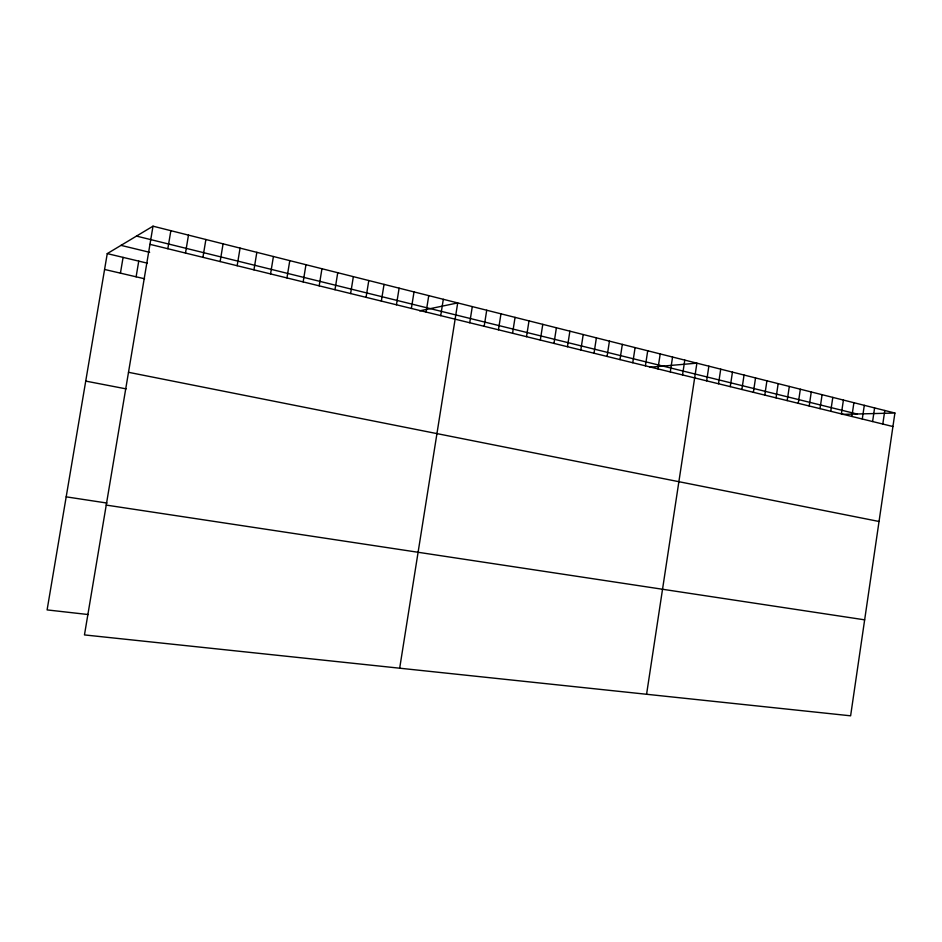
<?xml version="1.0" encoding="UTF-8"?>
<svg xmlns="http://www.w3.org/2000/svg" width="942" height="942" viewBox="0 0 942 942"><rect width="100%" height="100%" fill="white"/><g stroke="black" fill="none" stroke-linecap="round" stroke-linejoin="round"><path stroke-width="1.41" d="M851.874 416.458L853.899 402.705M862.283 419.013L864.297 405.331M872.598 421.533L874.6 407.921M882.807 424.041L884.797 410.488M894.9 413.032L850.614 715.814L84.462 634.92L153.004 226.186L894.9 413.032L842.101 414.374M798.251 403.306L800.347 389.223M809.19 405.99L811.274 391.978M820.023 408.64L822.095 394.698M830.738 411.277L832.799 397.394M841.359 413.879L843.408 400.067M741.884 389.482L744.05 375.046M753.388 392.308L755.543 377.942M764.774 395.098L766.918 380.803M776.043 397.865L778.174 383.641M787.206 400.597L789.314 386.444M682.538 374.94L684.799 360.115M646.577 694.266L696.892 363.165L649.733 367.239M706.641 380.851L708.867 366.179M718.511 383.759L720.724 369.17M730.262 386.632L732.452 372.125M619.989 359.597L622.332 344.383M632.777 362.729L635.096 347.598M645.411 365.826L647.719 350.777M657.916 368.899L660.212 353.933M670.292 371.937L672.564 357.042M567.473 346.715L569.886 331.184M580.814 349.988L583.216 334.54M594.013 353.226L596.392 337.86M607.072 356.429L609.439 341.145M498.459 329.794L500.967 313.827M512.566 333.256L515.062 317.372M526.519 336.683L529.004 320.881M540.319 340.062L542.78 324.354M553.967 343.406L556.404 327.781M440.715 315.641L443.317 299.297M399.679 668.196L457.706 302.924L419.649 310.848M469.74 322.753L472.295 306.597M484.176 326.297L486.72 310.236M381.345 301.087L384.042 284.378M396.441 304.784L399.114 288.17M411.371 308.446L414.021 291.926M426.125 312.061L428.751 295.635M319.173 285.838L321.952 268.741M334.987 289.712L337.742 272.721M350.624 293.551L353.356 276.654M366.073 297.342L368.793 280.539M270.554 273.91L273.416 256.518M286.957 277.937L289.783 260.64M303.159 281.905L305.962 264.714M202.93 257.331L205.886 239.504M220.145 261.558L223.077 243.837M237.16 265.726L240.069 248.111M253.951 269.848L256.836 252.338M136.119 276.795L138.745 261.122M167.841 248.723L170.855 230.684M185.492 253.057L188.482 235.123M153.004 226.186L107.258 253.61L47.1 609.91L88.277 614.549M120.435 273.156L123.084 257.39M106.234 505.089L864.65 619.836M66.187 496.846L106.964 503.052M85.734 381.098L126.11 388.881M128.501 372.302L879.039 521.479M104.586 269.459L144.573 278.773M107.258 253.61L147.199 263.136M121 245.367L149.648 252.315M149.955 244.343L892.922 426.526M136.496 236.089L856.973 413.997"/></g></svg>
